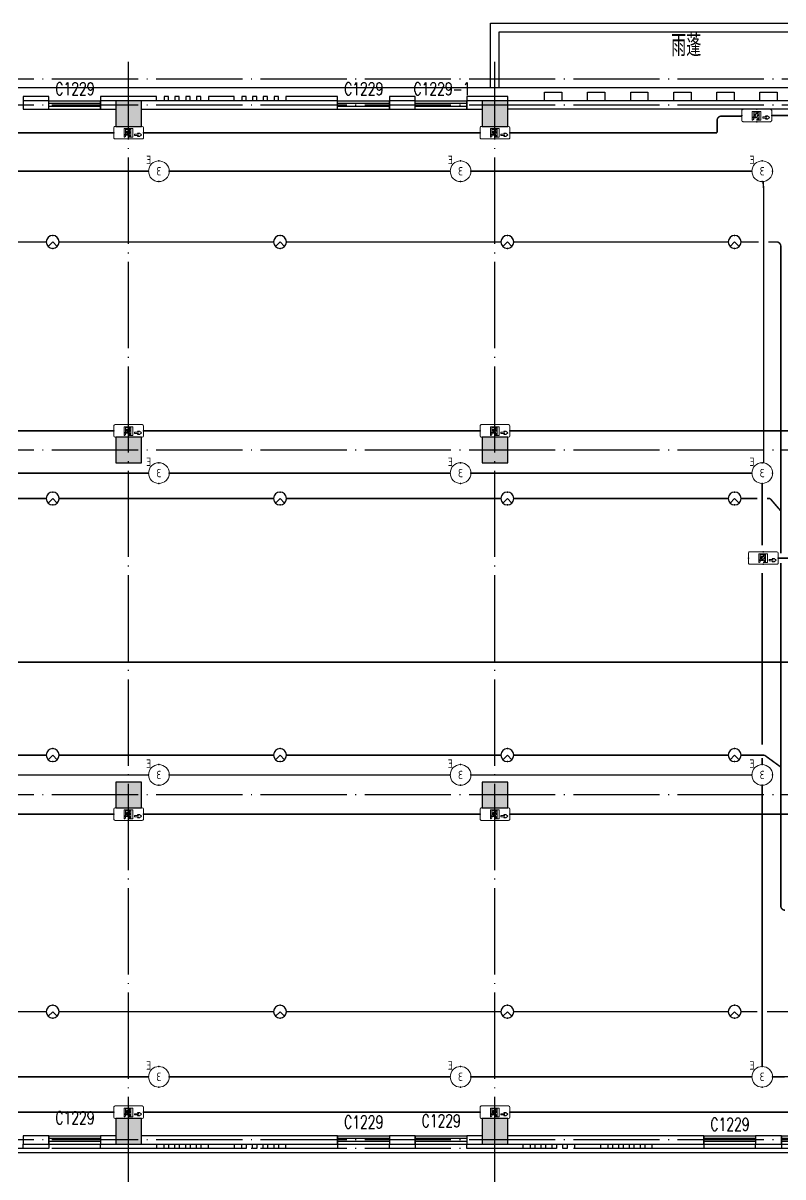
# Model space of a CAD drawing. Extents: x -124594 to 516503, y -3148 to 203159.
# Drawn here: x 125208 to 142841, y 93934 to 120691 of the extents above; entities that cross this region are included whole.
import ezdxf
from ezdxf.enums import TextEntityAlignment as Align

# ---------------------------------------------------------------- set-up
doc = ezdxf.new("R2010")
doc.units = 0
doc.header["$LTSCALE"] = 1000
doc.header["$MEASUREMENT"] = 0
doc.linetypes.add('DASH', pattern=[0.35, 0.25, -0.1])
doc.linetypes.add('DOTE', pattern=[2.42, 2, -0.2, 0.02, -0.2])
for name, color, linetype in [('COLUMN', 9, 'Continuous'), ('EQUIP-消防', 3, 'Continuous'), ('EQUIP-照明', 3, 'Continuous'), ('J-AXIS-轴线', 1, 'DOTE'), ('J-DOOR-窗', 8, 'Continuous'), ('J-STAIR-楼梯', 142, 'Continuous'), ('J-WALL-墙体', 2, 'Continuous'), ('PUB_HATCH', 8, 'Continuous'), ('PUB_TEXT', 7, 'Continuous'), ('WINDOW_TEXT', 7, 'Continuous'), ('WIRE-应急', 1, 'DASH'), ('WIRE-照明', 1, 'Continuous'), ('外墙装饰线', 181, 'Continuous'), ('装饰柱', 7, 'Continuous')]:
    doc.layers.add(name, color=color, linetype=linetype)
doc.layers.add('建筑底图', color=8, linetype='Continuous', lineweight=5)
doc.styles.add('_TCH_WINDOW', font='SIMPLEX', dxfattribs={"height": 3.5, "bigfont": 'GBCBIG'})
doc.styles.add('_TEL_ATTDEF', font='GBENOR', dxfattribs={"width": 0.8, "height": 3, "bigfont": 'GBCBIG'})
doc.styles.add('_TEL_DIM', font='SIMPLEX', dxfattribs={"width": 0.8, "height": 3.5, "bigfont": 'HZTXT'})
doc.styles.add('HZ', font='simplex.shx', dxfattribs={"width": 0.7, "bigfont": 'hztxt.shx'})

# ---------------------------------------------------------------- blocks, each defined once
blk = doc.blocks.new('_FZH')
blk.add_lwpolyline([(-0.5, -0.5), (0.5, -0.5), (0.5, 0.5), (-0.5, 0.5)], close=True)
at = {"layer": 'PUB_HATCH'}
blk.add_solid([(-0.5, -0.5), (0.5, -0.5), (-0.5, 0.5), (0.5, 0.5)], dxfattribs=at)
blk = doc.blocks.new('$TCHSYS$WIN2D')
for p, q in [((-0.5, 0.5), (0.5, 0.5)), ((-0.5, 0.5), (-0.5, -0.5)), ((0.5, 0.5), (0.5, -0.5)), ((0.5, 0.167), (-0.5, 0.167)), ((0.5, -0.167), (-0.5, -0.167)), ((-0.5, -0.5), (0.5, -0.5))]:
    blk.add_line(p, q)
blk = doc.blocks.new('HGSDEWS')
at = {"color": 8}
blk.add_lwpolyline([(144558.3, 94490.8), (102258.3, 94490.8)], dxfattribs=at)
at = {"layer": 'J-AXIS-轴线', "color": 8}
for p, q in [((127658.3, 93790.8), (127658.3, 119790.8)), ((136158.3, 93790.8), (136158.3, 119790.8)), ((149658.3, 119390.8), (101158.3, 119390.8)), ((149658.3, 118790.8), (101158.3, 118790.8)), ((149658.3, 110790.8), (101158.3, 110790.8)), ((149658.3, 102790.8), (101158.3, 102790.8)), ((149658.3, 94790.8), (101158.3, 94790.8)), ((149658.3, 94590.8), (101158.3, 94590.8))]:
    blk.add_line(p, q, dxfattribs=at)
at = {"layer": 'J-STAIR-楼梯', "color": 8}
for points in [[(136058.3, 119190.8), (136058.3, 120690.8), (148658.3, 120690.8), (148758.3, 120690.8), (148758.3, 119490.8)], [(136258.3, 119190.8), (136258.3, 120490.8), (148558.3, 120490.8), (148558.3, 119490.8)]]:
    blk.add_lwpolyline(points, dxfattribs=at)
at = {"layer": 'J-WALL-墙体', "color": 8}
for p, q in [((125808.3, 118890.8), (125208.3, 118890.8)), ((125208.3, 118890.8), (125208.3, 118690.8)), ((125808.3, 118690.8), (125808.3, 118890.8)), ((127358.3, 118890.8), (127008.3, 118890.8)), ((127008.3, 118890.8), (127008.3, 118690.8)), ((132508.3, 118890.8), (127958.3, 118890.8)), ((132508.3, 118690.8), (132508.3, 118890.8)), ((134308.3, 118890.8), (133708.3, 118890.8)), ((133708.3, 118890.8), (133708.3, 118690.8)), ((134308.3, 118690.8), (134308.3, 118890.8)), ((135858.3, 118890.8), (135508.3, 118890.8)), ((135508.3, 118890.8), (135508.3, 118690.8)), ((144358.3, 118890.8), (136458.3, 118890.8)), ((125208.3, 118690.8), (125808.3, 118690.8)), ((127008.3, 118690.8), (127358.3, 118690.8)), ((127958.3, 118690.8), (132508.3, 118690.8)), ((133708.3, 118690.8), (134308.3, 118690.8)), ((135508.3, 118690.8), (135858.3, 118690.8)), ((144358.3, 118690.8), (136458.3, 118690.8)), ((125808.3, 94890.8), (125208.3, 94890.8)), ((125208.3, 94890.8), (125208.3, 94690.8)), ((125808.3, 94690.8), (125808.3, 94890.8)), ((127358.3, 94890.8), (127008.3, 94890.8)), ((127008.3, 94890.8), (127008.3, 94690.8)), ((132508.3, 94890.8), (127958.3, 94890.8)), ((132508.3, 94690.8), (132508.3, 94890.8)), ((134308.3, 94890.8), (133708.3, 94890.8)), ((133708.3, 94890.8), (133708.3, 94690.8)), ((134308.3, 94690.8), (134308.3, 94890.8)), ((135858.3, 94890.8), (135508.3, 94890.8)), ((135508.3, 94890.8), (135508.3, 94690.8)), ((141008.3, 94890.8), (136458.3, 94890.8)), ((141008.3, 94690.8), (141008.3, 94890.8)), ((142808.3, 94890.8), (142208.3, 94890.8)), ((142208.3, 94890.8), (142208.3, 94690.8)), ((142808.3, 94690.8), (142808.3, 94890.8)), ((125208.3, 94690.8), (125808.3, 94690.8)), ((127008.3, 94690.8), (127358.3, 94690.8)), ((127958.3, 94690.8), (132508.3, 94690.8)), ((133708.3, 94690.8), (134308.3, 94690.8)), ((135508.3, 94690.8), (135858.3, 94690.8)), ((136458.3, 94690.8), (141008.3, 94690.8)), ((142208.3, 94690.8), (142808.3, 94690.8))]:
    blk.add_line(p, q, dxfattribs=at)
at = {"layer": '外墙装饰线', "color": 8}
for points in [[(144558.3, 119190.8), (106258.3, 119190.8)], [(144558.3, 94490.8), (102258.3, 94490.8)]]:
    blk.add_lwpolyline(points, dxfattribs=at)
at = {"layer": '装饰柱', "color": 8}
for points in [[(137308.3, 118890.8), (137308.3, 119090.8), (137708.3, 119090.8), (137708.3, 118890.8)], [(138308.3, 118890.8), (138308.3, 119090.8), (138708.3, 119090.8), (138708.3, 118890.8)], [(139308.3, 118890.8), (139308.3, 119090.8), (139708.3, 119090.8), (139708.3, 118890.8)], [(140308.3, 118890.8), (140308.3, 119090.8), (140708.3, 119090.8), (140708.3, 118890.8)], [(141308.3, 118890.8), (141308.3, 119090.8), (141708.3, 119090.8), (141708.3, 118890.8)], [(142308.3, 118890.8), (142308.3, 119090.8), (142708.3, 119090.8), (142708.3, 118890.8)], [(125808.3, 118890.8), (125808.3, 118990.8), (125208.3, 118990.8), (125208.3, 118890.8)], [(128308.3, 118890.8), (128308.3, 118990.8), (127008.3, 118990.8), (127008.3, 118890.8)], [(128583.3, 118890.8), (128583.3, 118990.8), (128483.3, 118990.8), (128483.3, 118890.8)], [(128833.3, 118890.8), (128833.3, 118990.8), (128733.3, 118990.8), (128733.3, 118890.8)], [(129083.3, 118890.8), (129083.3, 118990.8), (128983.3, 118990.8), (128983.3, 118890.8)], [(129333.3, 118890.8), (129333.3, 118990.8), (129233.3, 118990.8), (129233.3, 118890.8)], [(130108.3, 118890.8), (130108.3, 118990.8), (129508.3, 118990.8), (129508.3, 118890.8)], [(130383.3, 118890.8), (130383.3, 118990.8), (130283.3, 118990.8), (130283.3, 118890.8)], [(130633.3, 118890.8), (130633.3, 118990.8), (130533.3, 118990.8), (130533.3, 118890.8)], [(130883.3, 118890.8), (130883.3, 118990.8), (130783.3, 118990.8), (130783.3, 118890.8)], [(131133.3, 118890.8), (131133.3, 118990.8), (131033.3, 118990.8), (131033.3, 118890.8)], [(132508.3, 118890.8), (132508.3, 118990.8), (131308.3, 118990.8), (131308.3, 118890.8)], [(134308.3, 118890.8), (134308.3, 118990.8), (133708.3, 118990.8), (133708.3, 118890.8)], [(136458.3, 118890.8), (136458.3, 118990.8), (135508.3, 118990.8), (135508.3, 118890.8)], [(125808.3, 94690.8), (125808.3, 94590.8), (125208.3, 94590.8), (125208.3, 94690.8)], [(128308.3, 94690.8), (128308.3, 94590.8), (127008.3, 94590.8), (127008.3, 94690.8)], [(128583.3, 94690.8), (128583.3, 94590.8), (128483.3, 94590.8), (128483.3, 94690.8)], [(128833.3, 94690.8), (128833.3, 94590.8), (128733.3, 94590.8), (128733.3, 94690.8)], [(129083.3, 94690.8), (129083.3, 94590.8), (128983.3, 94590.8), (128983.3, 94690.8)], [(129333.3, 94690.8), (129333.3, 94590.8), (129233.3, 94590.8), (129233.3, 94690.8)], [(130108.3, 94690.8), (130108.3, 94590.8), (129508.3, 94590.8), (129508.3, 94690.8)], [(130383.3, 94690.8), (130383.3, 94590.8), (130283.3, 94590.8), (130283.3, 94690.8)], [(130633.3, 94690.8), (130633.3, 94590.8), (130533.3, 94590.8), (130533.3, 94690.8)], [(130883.3, 94690.8), (130883.3, 94590.8), (130783.3, 94590.8), (130783.3, 94690.8)], [(131133.3, 94690.8), (131133.3, 94590.8), (131033.3, 94590.8), (131033.3, 94690.8)], [(132508.3, 94690.8), (132508.3, 94590.8), (131308.3, 94590.8), (131308.3, 94690.8)], [(134308.3, 94690.8), (134308.3, 94590.8), (133708.3, 94590.8), (133708.3, 94690.8)], [(136808.3, 94690.8), (136808.3, 94590.8), (135508.3, 94590.8), (135508.3, 94690.8)], [(137083.3, 94690.8), (137083.3, 94590.8), (136983.3, 94590.8), (136983.3, 94690.8)], [(137333.3, 94690.8), (137333.3, 94590.8), (137233.3, 94590.8), (137233.3, 94690.8)], [(137583.3, 94690.8), (137583.3, 94590.8), (137483.3, 94590.8), (137483.3, 94690.8)], [(137833.3, 94690.8), (137833.3, 94590.8), (137733.3, 94590.8), (137733.3, 94690.8)], [(138608.3, 94690.8), (138608.3, 94590.8), (138008.3, 94590.8), (138008.3, 94690.8)], [(138883.3, 94690.8), (138883.3, 94590.8), (138783.3, 94590.8), (138783.3, 94690.8)], [(139133.3, 94690.8), (139133.3, 94590.8), (139033.3, 94590.8), (139033.3, 94690.8)], [(139383.3, 94690.8), (139383.3, 94590.8), (139283.3, 94590.8), (139283.3, 94690.8)], [(139633.3, 94690.8), (139633.3, 94590.8), (139533.3, 94590.8), (139533.3, 94690.8)], [(141008.3, 94690.8), (141008.3, 94590.8), (139808.3, 94590.8), (139808.3, 94690.8)], [(142808.3, 94690.8), (142808.3, 94590.8), (142208.3, 94590.8), (142208.3, 94690.8)]]:
    blk.add_lwpolyline(points, dxfattribs=at)
at = {"layer": 'COLUMN', "color": 8, "xscale": 600, "yscale": 600, "zscale": 600, "rotation": 90}
for p in [(127658.3, 118590.8), (136158.3, 118590.8), (127658.3, 110790.8), (136158.3, 110790.8), (127658.3, 102790.8), (136158.3, 102790.8), (127658.3, 94990.8), (136158.3, 94990.8)]:
    blk.add_blockref('_FZH', p, dxfattribs=at)
at = {"layer": 'J-DOOR-窗', "color": 8}
ref = blk.add_blockref('$TCHSYS$WIN2D', (126408.3, 118790.8), dxfattribs=dict(at, xscale=-1200, yscale=200, zscale=200, rotation=180))
ref.add_attrib('A', 'C1229', (125958.3, 119017), dxfattribs={"layer": 'WINDOW_TEXT', "color": 8, "height": 297.5, "style": '_TCH_WINDOW', "width": 0.705882})
ref = blk.add_blockref('$TCHSYS$WIN2D', (133108.3, 118790.8), dxfattribs=dict(at, xscale=-1200, yscale=200, zscale=200, rotation=180))
ref.add_attrib('A', 'C1229', (132658.3, 119017), dxfattribs={"layer": 'WINDOW_TEXT', "color": 8, "height": 297.5, "style": '_TCH_WINDOW', "width": 0.705882})
ref = blk.add_blockref('$TCHSYS$WIN2D', (134908.3, 118790.8), dxfattribs=dict(at, xscale=-1200, yscale=200, zscale=200, rotation=180))
ref.add_attrib('A', 'C1229-1', (134268.3, 119017), dxfattribs={"layer": 'WINDOW_TEXT', "color": 8, "height": 297.5, "style": '_TCH_WINDOW', "width": 0.705882})
ref = blk.add_blockref('$TCHSYS$WIN2D', (126408.3, 94790.8), dxfattribs=dict(at, xscale=1200, yscale=200, zscale=200))
ref.add_attrib('A', 'C1229', (125958.3, 95154.6), dxfattribs={"layer": 'WINDOW_TEXT', "color": 8, "height": 297.5, "style": '_TCH_WINDOW', "width": 0.705882})
ref = blk.add_blockref('$TCHSYS$WIN2D', (133108.3, 94790.8), dxfattribs=dict(at, xscale=1200, yscale=200, zscale=200))
ref.add_attrib('A', 'C1229', (132658.3, 95057.7), dxfattribs={"layer": 'WINDOW_TEXT', "color": 8, "height": 297.5, "style": '_TCH_WINDOW', "width": 0.705882})
ref = blk.add_blockref('$TCHSYS$WIN2D', (134908.3, 94790.8), dxfattribs=dict(at, xscale=1200, yscale=200, zscale=200))
ref.add_attrib('A', 'C1229', (134458.3, 95086.4), dxfattribs={"layer": 'WINDOW_TEXT', "color": 8, "height": 297.5, "style": '_TCH_WINDOW', "width": 0.705882})
ref = blk.add_blockref('$TCHSYS$WIN2D', (141608.3, 94790.8), dxfattribs=dict(at, xscale=1200, yscale=200, zscale=200))
ref.add_attrib('A', 'C1229', (141158.3, 95005.2), dxfattribs={"layer": 'WINDOW_TEXT', "color": 8, "height": 297.5, "style": '_TCH_WINDOW', "width": 0.705882})
ref = blk.add_blockref('$TCHSYS$WIN2D', (143408.3, 94790.8), dxfattribs=dict(at, xscale=1200, yscale=200, zscale=200))
ref.add_attrib('A', 'C1229', (142958.3, 94973.1), dxfattribs={"layer": 'WINDOW_TEXT', "color": 8, "height": 297.5, "style": '_TCH_WINDOW', "width": 0.705882})
at = {"layer": 'PUB_TEXT', "color": 8, "style": 'HZ', "width": 0.7}
blk.add_text('雨蓬', height=500, dxfattribs=at).set_placement((140246.6, 119920))
blk = doc.blocks.new('$equip_U$00000139(cyquan-PC)')
at = {"lineweight": 0}
blk.add_lwpolyline([(-0.5, 0, 1), (0.5, 0, 1), (-0.5, 0, 0.911406)], format="xyb", dxfattribs=at)
for p in [(-0.5, 0), (0, 0.5), (0.5, 0), (0, -0.5)]:
    blk.add_point(p)
at = {"color": 7, "lineweight": 0, "style": '_TEL_DIM'}
blk.add_attdef('E', text='', height=0.4, dxfattribs=at).set_placement((0.497, 0.549), align=Align.MIDDLE_CENTER)
at = {"color": 7, "style": '_TEL_DIM'}
blk.add_attdef('$TEXT$', text='', height=0.4, dxfattribs=at).set_placement((0, 0), align=Align.MIDDLE_CENTER)
at = {"color": 7, "style": '_TEL_DIM', "flags": 1}
for tag in ['A', 'REMARK']:
    blk.add_attdef(tag, text='', height=0.00002, dxfattribs=at).set_placement((0, 0), align=Align.MIDDLE_CENTER)
blk = doc.blocks.new('$equip_U$00000081(OW7S4Z35Z8O8O2W)')
ref = blk.add_blockref('$equip_U$00000139(cyquan-PC)', (0, 0), dxfattribs=dict(xscale=1.59999999999984, yscale=1.59999999999984, zscale=1.59999999999984))
ref.add_attrib('E', 'E', dxfattribs={"color": 7, "lineweight": 0, "height": 0.64, "style": '_TEL_ATTDEF'}).set_placement((0.796, 0.878), align=Align.MIDDLE_CENTER)
ref.add_attrib('$TEXT$', '3', dxfattribs={"color": 7, "height": 0.64, "style": '_TEL_ATTDEF'}).set_placement((0, 0), align=Align.MIDDLE_CENTER)
at = {"color": 7, "style": '_TEL_DIM', "flags": 1}
blk.add_attdef('A', text='', height=0.0000333, dxfattribs=at).set_placement((0, 0), align=Align.MIDDLE_CENTER)
blk = doc.blocks.new('$equip_U$00000090(cyquan-PC)')
at = {"lineweight": 0}
blk.add_lwpolyline([(-0.658, 0), (0.658, 0, 0.414214), (0.72, 0.062), (0.72, 0.538, 0.414213), (0.658, 0.6), (-0.658, 0.6, 0.414214), (-0.72, 0.538, 0), (-0.72, 0.062, 0.414245), (-0.658, 0, 18481.445439)], format="xyb", dxfattribs=at)
for points in [[(-0.22, 0.08), (-0.204, 0.08), (-0.145, 0.122), (-0.145, 0.172), (-0.153, 0.172, -1), (-0.153, 0.231), (-0.145, 0.231), (-0.145, 0.499, 0.414214), (-0.147, 0.501), (-0.22, 0.501)], [(0.104, 0.325, 0.414214), (0.102, 0.327), (0.075, 0.327), (0.034, 0.375, 0.221695), (0.018, 0.383), (-0.073, 0.383, 0.235469), (-0.08, 0.379), (-0.132, 0.31, 1), (-0.098, 0.286), (-0.057, 0.341), (-0.046, 0.341, -0.542956), (-0.042, 0.335), (-0.07, 0.271, 0.096289), (-0.073, 0.258), (-0.074, 0.223), (-0.153, 0.223, 1), (-0.153, 0.181), (-0.05, 0.181, 0.404026), (-0.029, 0.201), (-0.027, 0.258, -0.774283), (-0.023, 0.259), (0.039, 0.138, 1), (0.08, 0.159), (0.019, 0.279), (0.031, 0.308, -0.554309), (0.038, 0.309), (0.057, 0.287, 0.221695), (0.062, 0.285), (0.102, 0.285, 0.414214), (0.104, 0.287)], [(0.102, 0.459, 0.414214), (0.104, 0.461), (0.104, 0.499, 0.414214), (0.102, 0.501), (-0.138, 0.501, 0.414214), (-0.14, 0.499), (-0.14, 0.461, 0.414214), (-0.138, 0.459)], [(-0.01, 0.08), (0.055, 0.08, 0.912194), (0.025, 0.109)], [(0.108, 0.499), (0.108, 0.122), (0.066, 0.08), (0.201, 0.08), (0.201, 0.501), (0.11, 0.501, 0.414214)], [(0.519, 0.119), (0.618, 0.201), (0.519, 0.284), (0.423, 0.284), (0.484, 0.233, -0.700208), (0.483, 0.229), (0.287, 0.229), (0.287, 0.174), (0.483, 0.174, -0.700208), (0.484, 0.17), (0.423, 0.119)]]:
    blk.add_lwpolyline(points, format="xyb", close=True, dxfattribs=at)
blk.add_circle((0.024, 0.421), 0.0295, dxfattribs=at)
for p in [(0, 0.6), (-0.72, 0.3), (0, 0), (0.72, 0.3)]:
    blk.add_point(p)
at = {"color": 7, "style": '_TEL_DIM', "flags": 1}
for tag in ['A', 'REMARK']:
    blk.add_attdef(tag, text='', height=0.00002, dxfattribs=at).set_placement((0, 0), align=Align.MIDDLE_CENTER)
blk = doc.blocks.new('$equip_U$00000079(OW7S4Z35Z8O8O2W)')
at = {"xscale": -1.59999999999984, "yscale": 1.59999999999984, "zscale": 1.59999999999984}
blk.add_blockref('$equip_U$00000090(cyquan-PC)', (0, 0), dxfattribs=at)
at = {"color": 7, "style": '_TEL_DIM', "flags": 1}
blk.add_attdef('A', text='', height=0.0000333, dxfattribs=at).set_placement((0, 0), align=Align.MIDDLE_CENTER)
blk = doc.blocks.new('$equip$00002831')
for q in [(-0.354, -0.354), (0.354, -0.354)]:
    blk.add_line((0, 0), q)
at = {"const_width": 0.0667}
blk.add_lwpolyline([(0.5, 0, 1), (-0.5, 0, 1), (0.5, 0, -2.700563)], format="xyb", dxfattribs=at)
blk.add_circle((0, 0), 0.5)
for p in [(-0.5, 0), (0, 0.5), (0.5, 0), (0, -0.5)]:
    blk.add_point(p)
at = {"color": 7, "style": '_TEL_DIM', "flags": 1}
for tag in ['A', 'REMARK']:
    blk.add_attdef(tag, text='', height=0.00002, dxfattribs=at).set_placement((0, 0), align=Align.MIDDLE_CENTER)

msp = doc.modelspace()

# ---------------------------------------------------------------- linework, layer by layer
at = {"layer": 'WIRE-应急', "const_width": 35}
for points in [[(141313, 118432, -0.414214), (141413, 118532)], [(142393, 116853, -0.020355), (142393, 116845)]]:
    msp.add_lwpolyline(points, format="xyb", dxfattribs=at)
for points in [[(141888, 118532), (141413, 118532)], [(143656, 118547), (142580, 118547)], [(141313, 118147), (141313, 118432)], [(127313, 118147), (119504, 118147)], [(135813, 118147), (128004, 118147)], [(141313, 118147), (136504, 118147)], [(128120, 117255), (121600, 117255)], [(135120, 117255), (128600, 117255)], [(142120, 117255), (135600, 117255)], [(142393, 116853), (142380, 117016)], [(142393, 110493), (142393, 116845)], [(127313, 111235), (119504, 111235)], [(135813, 111235), (128004, 111235)], [(143091, 111235), (136504, 111235)], [(128120, 110255), (121600, 110255)], [(135120, 110255), (128600, 110255)], [(142120, 110255), (135600, 110255)], [(142360, 108580), (142360, 110015)], [(144270, 108284), (142731, 108284)], [(142360, 103959), (142360, 107935)], [(142360, 103495), (142360, 103650)], [(128120, 103255), (121600, 103255)], [(135120, 103255), (128600, 103255)], [(142120, 103255), (135600, 103255)], [(142360, 100037), (142360, 103015)], [(127313, 102347), (119504, 102347)], [(135813, 102347), (128004, 102347)], [(143996, 102347), (136504, 102347)], [(142360, 96495), (142360, 100047)], [(128120, 96255), (121600, 96255)], [(135120, 96255), (128600, 96255)], [(142120, 96255), (135600, 96255)], [(144102, 96263), (142600, 96256)], [(127313, 95435), (119504, 95435)], [(135813, 95435), (128004, 95435)], [(144101, 95435), (136504, 95435)]]:
    msp.add_lwpolyline(points, dxfattribs=at)
at = {"layer": 'WIRE-照明', "const_width": 35}
for points in [[(125746, 115616), (120771, 115616)], [(131021, 115616), (126046, 115616)], [(136296, 115616), (131321, 115616)], [(141571, 115616), (136596, 115616)], [(142281, 115616), (141871, 115616)], [(142691, 115616), (142506, 115616)], [(142791, 108396), (142791, 115516)], [(125746, 109666), (120771, 109666)], [(131021, 109666), (126046, 109666)], [(136296, 109666), (131321, 109666)], [(141571, 109666), (136596, 109666)], [(142248, 109666), (141871, 109666)], [(142543, 109666), (142473, 109666)], [(142791, 109378), (142543, 109666)], [(142791, 100220), (142791, 108171)], [(145284, 105872), (107116, 105872)], [(125746, 103716), (120771, 103716)], [(131021, 103716), (126046, 103716)], [(136296, 103716), (131321, 103716)], [(141571, 103716), (136596, 103716)], [(142411, 103716), (141871, 103716)], [(142791, 103439), (142411, 103716)], [(125746, 97766), (120771, 97766)], [(131021, 97766), (126046, 97766)], [(136296, 97766), (131321, 97766)], [(141571, 97766), (136596, 97766)], [(142248, 97766), (141871, 97766)], [(144102, 97766), (142473, 97766)]]:
    msp.add_lwpolyline(points, dxfattribs=at)
for points in [[(142691, 115616, -0.414214), (142791, 115516)], [(142891, 100120, -0.414214), (142791, 100220)]]:
    msp.add_lwpolyline(points, format="xyb", dxfattribs=at)

# ---------------------------------------------------------------- block references
at = {"layer": 'EQUIP-消防', "xscale": -300, "yscale": 300, "zscale": 300}
for name, p in [('$equip_U$00000079(OW7S4Z35Z8O8O2W)', (142234, 118403)), ('$equip_U$00000079(OW7S4Z35Z8O8O2W)', (127658, 118003)), ('$equip_U$00000079(OW7S4Z35Z8O8O2W)', (136158, 118003)), ('$equip_U$00000081(OW7S4Z35Z8O8O2W)', (128360, 117255)), ('$equip_U$00000081(OW7S4Z35Z8O8O2W)', (135360, 117255)), ('$equip_U$00000081(OW7S4Z35Z8O8O2W)', (142360, 117255)), ('$equip_U$00000079(OW7S4Z35Z8O8O2W)', (127658, 111091)), ('$equip_U$00000079(OW7S4Z35Z8O8O2W)', (136158, 111091)), ('$equip_U$00000081(OW7S4Z35Z8O8O2W)', (128360, 110255)), ('$equip_U$00000081(OW7S4Z35Z8O8O2W)', (135360, 110255)), ('$equip_U$00000081(OW7S4Z35Z8O8O2W)', (142360, 110255)), ('$equip_U$00000079(OW7S4Z35Z8O8O2W)', (142385, 108140)), ('$equip_U$00000081(OW7S4Z35Z8O8O2W)', (128360, 103255)), ('$equip_U$00000081(OW7S4Z35Z8O8O2W)', (135360, 103255)), ('$equip_U$00000081(OW7S4Z35Z8O8O2W)', (142360, 103255)), ('$equip_U$00000079(OW7S4Z35Z8O8O2W)', (127658, 102203)), ('$equip_U$00000079(OW7S4Z35Z8O8O2W)', (136158, 102203)), ('$equip_U$00000081(OW7S4Z35Z8O8O2W)', (128360, 96255)), ('$equip_U$00000081(OW7S4Z35Z8O8O2W)', (135360, 96255)), ('$equip_U$00000081(OW7S4Z35Z8O8O2W)', (142360, 96255)), ('$equip_U$00000079(OW7S4Z35Z8O8O2W)', (127658, 95291)), ('$equip_U$00000079(OW7S4Z35Z8O8O2W)', (136158, 95291))]:
    msp.add_blockref(name, p, dxfattribs=at)
at = {"layer": 'EQUIP-照明', "xscale": -300, "yscale": 300, "zscale": 300}
for p in [(125896, 115616), (131171, 115616), (136446, 115616), (141721, 115616), (125896, 109666), (131171, 109666), (136446, 109666), (141721, 109666), (125896, 103716), (131171, 103716), (136446, 103716), (141721, 103716), (125896, 97766), (131171, 97766), (136446, 97766), (141721, 97766)]:
    msp.add_blockref('$equip$00002831', p, dxfattribs=at)
at = {"layer": '建筑底图'}
msp.add_blockref('HGSDEWS', (0, 0), dxfattribs=at)

doc.saveas('drawing.dxf')
